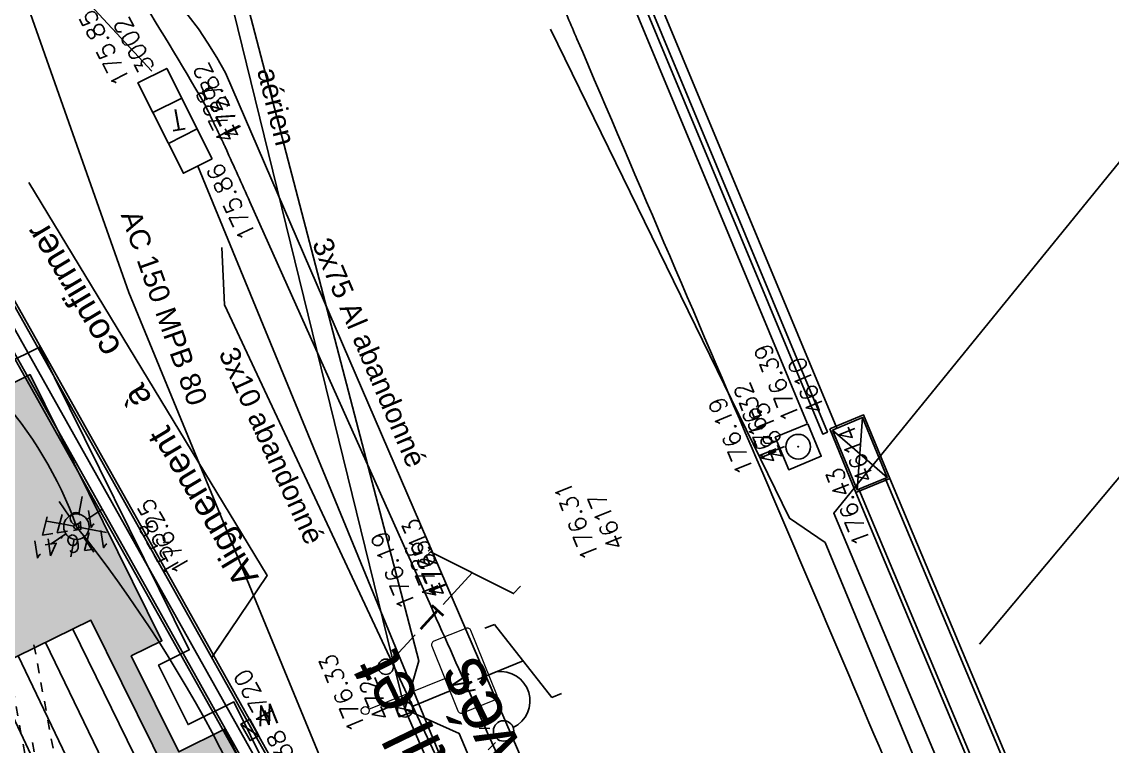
# Model space of a CAD drawing. Extents: x 0 to 613264, y -387505 to 675.
# Drawn here: x 539159 to 560515, y -237655 to -223459 of the extents above; entities that cross this region are included whole.
import ezdxf
from ezdxf.enums import TextEntityAlignment as Align
from ezdxf.lldxf.tags import DXFTag

# ---------------------------------------------------------------- set-up
doc = ezdxf.new("R2010")
doc.units = 0
for name, color, linetype in [('CAB_SSL', 252, 'Continuous'), ('DWG_280-140115-P - Général', 252, 'Continuous'), ('EDF_SSL', 252, 'Texte-Electricite'), ('Fond topo - AFF', 252, 'Continuous'), ('Fond topo - ALIGNEMENT_TXT', 252, 'Continuous'), ('Fond topo - CLO_LEG', 252, 'Continuous'), ('Fond topo - CLO_MUR', 252, 'Continuous'), ('Fond topo - EDF', 252, 'Continuous'), ('Fond topo - EDF_TXT', 252, 'Continuous'), ('Fond topo - PTT', 252, 'Continuous'), ('Fond topo - PTT_TXT', 252, 'Continuous'), ('Fond topo - Z_500', 252, 'Continuous'), ('GAZ_SSL', 252, 'Texte-GAZ'), ('prlm-VRD', 2, 'Continuous'), ('SA - bât D', 252, 'Continuous'), ('SA - ECL-réso', 252, 'Eclairage public'), ('SA - gravillon', 252, 'Continuous'), ('SA - platelage bois', 252, 'Continuous'), ('TELECOM_SSL', 252, 'Texte-Telecom')]:
    doc.layers.add(name, color=color, linetype=linetype)
for name, color, linetype, plot in [('Fond topo - N', 252, 'Continuous', False), ('Fond topo - NCACHE', 252, 'Continuous', False), ('Fond topo - ZCACHE', 252, 'Continuous', False)]:
    doc.layers.add(name, color=color, linetype=linetype, plot=plot)
for name, color, linetype, lineweight in [('Fond topo - P', 252, 'Continuous', 50), ('Fond topo - SIG', 252, 'Continuous', 20), ('Fond topo - VOI', 252, 'Continuous', 25)]:
    doc.layers.add(name, color=color, linetype=linetype, lineweight=lineweight)
doc.styles.add('2000_ARIAL', font='arial.ttf', dxfattribs={"height": 0.400000006})
doc.styles.add('Futura Std Book', font='')
doc.styles.add('Lignes', font='arial.ttf', dxfattribs={"height": 0.35})
doc.styles.add('LignesA', font='arial.ttf', dxfattribs={"height": 0.349999994})
doc.styles.add('SIMPLEX', font='simplex_.ttf', dxfattribs={"height": 1.25})
doc.styles.add('Tronçons', font='arial.ttf', dxfattribs={"height": 0.25})
doc.styles.get('Futura Std Book').set_extended_font_data('Futura Std Book')
tags = doc.linetypes.add('Eclairage public', pattern='A,5,-0.25,["ECL",Lignes,S=1,R=0,X=0,Y=-0.18],-1.25', length=6.5).pattern_tags.tags
tags[15:16] = [DXFTag(74, 4), DXFTag(75, 0), DXFTag(340, '0'), DXFTag(46, 0.0), DXFTag(50, 0.0), DXFTag(44, 0.0), DXFTag(45, 0.0)]
tags[4:5] = [DXFTag(74, 4), DXFTag(75, 0), DXFTag(340, '0'), DXFTag(46, 0.0), DXFTag(50, 0.0), DXFTag(44, 0.0), DXFTag(45, 0.0)]
tags = doc.linetypes.add('L16', pattern=[0.37500001490116125, 0.300000011920929, -0.07500000298023224]).pattern_tags.tags
tags[6:7] = [DXFTag(74, 4), DXFTag(75, 0), DXFTag(340, '0'), DXFTag(46, 0.0), DXFTag(50, 0.0), DXFTag(44, 0.0), DXFTag(45, 0.0)]
tags[4:5] = [DXFTag(74, 4), DXFTag(75, 0), DXFTag(340, '0'), DXFTag(46, 0.0), DXFTag(50, 0.0), DXFTag(44, 0.0), DXFTag(45, 0.0)]
tags = doc.linetypes.add('L8', pattern=[0.22500000894069674, 0.1500000059604645, -0.07500000298023224]).pattern_tags.tags
tags[6:7] = [DXFTag(74, 4), DXFTag(75, 0), DXFTag(340, '0'), DXFTag(46, 0.0), DXFTag(50, 0.0), DXFTag(44, 0.0), DXFTag(45, 0.0)]
tags[4:5] = [DXFTag(74, 4), DXFTag(75, 0), DXFTag(340, '0'), DXFTag(46, 0.0), DXFTag(50, 0.0), DXFTag(44, 0.0), DXFTag(45, 0.0)]
tags = doc.linetypes.add('Texte-BT', pattern='A,5,-0.25,["BT",Lignes,S=1,R=0,X=0,Y=-0.18],-1.25', length=6.5).pattern_tags.tags
tags[15:16] = [DXFTag(74, 4), DXFTag(75, 0), DXFTag(340, '0'), DXFTag(46, 0.0), DXFTag(50, 0.0), DXFTag(44, 0.0), DXFTag(45, 0.0)]
tags[4:5] = [DXFTag(74, 4), DXFTag(75, 0), DXFTag(340, '0'), DXFTag(46, 0.0), DXFTag(50, 0.0), DXFTag(44, 0.0), DXFTag(45, 0.0)]
tags = doc.linetypes.add('Texte-Electricite', pattern='A,5,-0.25,["ELEC",Lignes,S=1,R=0,X=0,Y=-0.18],-1.25', length=6.5).pattern_tags.tags
tags[15:16] = [DXFTag(74, 4), DXFTag(75, 0), DXFTag(340, '0'), DXFTag(46, 0.0), DXFTag(50, 0.0), DXFTag(44, 0.0), DXFTag(45, 0.0)]
tags[4:5] = [DXFTag(74, 4), DXFTag(75, 0), DXFTag(340, '0'), DXFTag(46, 0.0), DXFTag(50, 0.0), DXFTag(44, 0.0), DXFTag(45, 0.0)]
tags = doc.linetypes.add('Texte-GAZ', pattern='A,5,-0.25,["GAZ",Lignes,S=1,R=0,X=0,Y=-0.18],-1.25', length=6.5).pattern_tags.tags
tags[15:16] = [DXFTag(74, 4), DXFTag(75, 0), DXFTag(340, '0'), DXFTag(46, 0.0), DXFTag(50, 0.0), DXFTag(44, 0.0), DXFTag(45, 0.0)]
tags[4:5] = [DXFTag(74, 4), DXFTag(75, 0), DXFTag(340, '0'), DXFTag(46, 0.0), DXFTag(50, 0.0), DXFTag(44, 0.0), DXFTag(45, 0.0)]
tags = doc.linetypes.add('Texte-HT', pattern='A,5,-0.25,["HT",Lignes,S=1,R=0,X=0,Y=-0.18],-1.25', length=6.5).pattern_tags.tags
tags[15:16] = [DXFTag(74, 4), DXFTag(75, 0), DXFTag(340, '0'), DXFTag(46, 0.0), DXFTag(50, 0.0), DXFTag(44, 0.0), DXFTag(45, 0.0)]
tags[4:5] = [DXFTag(74, 4), DXFTag(75, 0), DXFTag(340, '0'), DXFTag(46, 0.0), DXFTag(50, 0.0), DXFTag(44, 0.0), DXFTag(45, 0.0)]
tags = doc.linetypes.add('Texte-Telecom', pattern='A,5,-0.25,["TEL",Lignes,S=1,R=0,X=0,Y=-0.18],-1.25', length=6.5).pattern_tags.tags
tags[15:16] = [DXFTag(74, 4), DXFTag(75, 0), DXFTag(340, '0'), DXFTag(46, 0.0), DXFTag(50, 0.0), DXFTag(44, 0.0), DXFTag(45, 0.0)]
tags[4:5] = [DXFTag(74, 4), DXFTag(75, 0), DXFTag(340, '0'), DXFTag(46, 0.0), DXFTag(50, 0.0), DXFTag(44, 0.0), DXFTag(45, 0.0)]
tags = doc.linetypes.add('Texte-TelecomA', pattern='A,5,-0.25,["TEL",LignesA,S=1,R=0,X=0,Y=-0.18],-1.25', length=6.5).pattern_tags.tags
tags[15:16] = [DXFTag(74, 4), DXFTag(75, 0), DXFTag(340, '0'), DXFTag(46, 0.0), DXFTag(50, 0.0), DXFTag(44, 0.0), DXFTag(45, 0.0)]
tags[4:5] = [DXFTag(74, 4), DXFTag(75, 0), DXFTag(340, '0'), DXFTag(46, 0.0), DXFTag(50, 0.0), DXFTag(44, 0.0), DXFTag(45, 0.0)]

# ---------------------------------------------------------------- blocks, each defined once
blk = doc.blocks.new('Candélabre', base_point=(-13.42592592600001, -9.391534390999993))
for points in [[(-13.67592592600001, -9.391534390999993, -1), (-13.17592592600001, -9.391534390999993), (-13.37592592600001, -9.391534390999993, 1), (-13.475925926, -9.391534390999993)], [(-13.67592592600001, -9.391534390999993, -1), (-13.17592592600001, -9.391534390999993), (-13.37592592600001, -9.391534390999993, 1), (-13.475925926, -9.391534390999993)], [(-13.67592592600001, -9.391534390999993), (-13.475925926, -9.391534390999993, 1), (-13.37592592600001, -9.391534390999993), (-13.17592592600001, -9.391534390999993, -1)], [(-13.67592592600001, -9.391534390999993), (-13.475925926, -9.391534390999993, 1), (-13.37592592600001, -9.391534390999993), (-13.17592592600001, -9.391534390999993, -1)]]:
    blk.add_hatch(color=250).paths.add_polyline_path(points)
at = {"linetype": 'Continuous', "flags": 128}
for points in [[(-13.60270262100001, -9.214757695999992), (-13.850189994, -8.967270322999994)], [(-13.42592592600001, -9.141534390999993), (-13.42592592600001, -8.791534391999988)], [(-13.24914923200001, -9.214757696999996), (-13.001661857, -8.96727032199999)], [(-14.02592592600001, -9.391534390999993), (-13.67592592600001, -9.391534390999993)], [(-13.17592592600001, -9.391534390999993), (-12.825925927, -9.391534390999993)], [(-13.85018999600001, -9.815798461), (-13.60270262200001, -9.568311086999998)], [(-13.00166185800001, -9.815798458999993), (-13.249149231, -9.568311085999994)], [(-13.42592592600001, -9.991534390999988), (-13.42592592600001, -9.641534390999993)]]:
    blk.add_lwpolyline(points, dxfattribs=at)
for points in [[(-13.67592592600001, -9.391534390999993), (-13.475925926, -9.391534390999993, -1), (-13.37592592600001, -9.391534390999993), (-13.17592592600001, -9.391534390999993, 1)], [(-13.67592592600001, -9.391534390999993), (-13.475925926, -9.391534390999993, 1), (-13.37592592600001, -9.391534390999993), (-13.17592592600001, -9.391534390999993, -1)]]:
    blk.add_lwpolyline(points, format="xyb", close=True, dxfattribs=at)
blk = doc.blocks.new('AFF04')
at = {"ltscale": 2, "flags": 128}
blk.add_lwpolyline([(0.499143, -0.5), (0.499143, 0.4991430000000001), (-0.5000000000000001, 0.4991430000000001), (-0.5000000000000001, -0.5)], close=True, dxfattribs=at)
at = {"ltscale": 2}
for radius in [0.35, 0.01]:
    blk.add_circle((0, 0), radius, dxfattribs=at)
blk = doc.blocks.new('EDF10')
at = {"ltscale": 2, "flags": 128}
blk.add_lwpolyline([(-0.5, -0.5), (-0.5, 0.5), (0.5, 0.5), (0.5, -0.5)], close=True, dxfattribs=at)
blk.add_lwpolyline([(-0.5, -0.5), (0.5, 0.5)], dxfattribs=at)
blk = doc.blocks.new('EDF02')
at = {"ltscale": 2}
for p, q in [((0.875, 2.75), (0.875, 2.95)), ((-0.875, 2.25), (0.875, 2.75)), ((0, 1.535431), (0, 2.5)), ((-0.875, 2.25), (-0.875, 2.05)), ((0.978086, 1.392164), (0.895804, 1.204402)), ((1.125, 1.349688), (1.125, 1.178214)), ((1.271914, 1.392164), (1.354196, 1.204402)), ((0, 0.15), (0, 0.9586370000000001))]:
    blk.add_line(p, q, dxfattribs=at)
for centre, radius in [((1.125, 1.625), 0.2), ((0, 0), 0.15)]:
    blk.add_circle(centre, radius, dxfattribs=at)
blk.add_arc((0.557686, 1.79611), 0.574625, 2.870977029506814, 166.0535219962534, dxfattribs=at)
at = {"style": 'SIMPLEX'}
blk.add_text('W', height=0.4, dxfattribs=at).set_placement((0, 1.217323), align=Align.MIDDLE_CENTER)
blk = doc.blocks.new('EDF99')
at = {"style": 'SIMPLEX'}
blk.add_text('W', height=0.4, dxfattribs=at).set_placement((0, 0), align=Align.MIDDLE_CENTER)
blk = doc.blocks.new('PTOPO')
at = {"layer": 'Fond topo - NCACHE', "style": 'SIMPLEX'}
blk.add_attdef('MAT', text='', height=0.34, dxfattribs=at).set_placement((0.09999999986030161, -0.09999999962747097), align=Align.TOP_LEFT)
at = {"layer": 'Fond topo - ZCACHE', "style": 'SIMPLEX'}
blk.add_attdef('ALT', (0.09999999986030161, 0.09999999962747097), '', height=0.34, dxfattribs=at)
blk = doc.blocks.new('PTT01')
at = {"ltscale": 2}
for p, q in [((0, 1.65831), (0, 2.5)), ((0, 0.15), (0, 0.853597))]:
    blk.add_line(p, q, dxfattribs=at)
at = {"ltscale": 2, "flags": 128}
blk.add_lwpolyline([(0.875, 2.95), (0.875, 2.75), (-0.875, 2.25), (-0.875, 2.05)], dxfattribs=at)
at = {"ltscale": 2}
blk.add_circle((0, 0), 0.15, dxfattribs=at)
at = {"style": 'SIMPLEX'}
blk.add_text('T', height=0.5, dxfattribs=at).set_placement((0.00122, 1.249833), align=Align.MIDDLE_CENTER)
blk = doc.blocks.new('PTT06')
at = {"ltscale": 2}
for p, q in [((-0.17, -0.5), (-0.17, 0.5)), ((0.17, -0.5), (0.17, 0.5))]:
    blk.add_line(p, q, dxfattribs=at)
at = {"ltscale": 2, "flags": 128}
blk.add_lwpolyline([(-0.5, -0.5), (0.5, -0.5), (0.5, 0.5), (-0.5, 0.5)], close=True, dxfattribs=at)
blk = doc.blocks.new('PTT99')
at = {"style": 'SIMPLEX'}
blk.add_text('T', height=0.4, dxfattribs=at).set_placement((0, 0), align=Align.MIDDLE_CENTER)
blk = doc.blocks.new('MOB01')
at = {"ltscale": 2}
blk.add_line((0, 0.078125), (0, 1.679534), dxfattribs=at)
at = {"linetype": 'Continuous', "ltscale": 2, "flags": 128}
blk.add_lwpolyline([(0, 1.679534), (0.6808580000000001, 1.679534, 0.4142140065883952), (0.755858, 1.754534), (0.755858, 2.428793, 0.4142140065883952), (0.6808580000000001, 2.503793), (-0.6808580000000001, 2.503793, 0.4142140065883952), (-0.755858, 2.428793), (-0.755858, 1.754534, 0.4142140065883952), (-0.6808580000000001, 1.679534)], format="xyb", close=True, dxfattribs=at)
at = {"ltscale": 2}
blk.add_circle((0, 0), 0.078125, dxfattribs=at)
blk = doc.blocks.new('A$C1F970F0F')
at = {"layer": 'SA - gravillon'}
h = blk.add_hatch(dxfattribs=at)
h.set_pattern_fill('GRANULATS3', color=256, scale=99.99999999999999, angle=-10.72360141139323, style=0, pattern_type=2)
h.set_pattern_definition([(349.2763985886067, (1566334396.510018, -579968905.3710737), (116.8607592736427, 79.6464873173181), [4.999999999999999, -4.999999999999999, 9.999999999999998, -79.99999999999999]), (349.2763985886067, (1566334358.138925, -579968893.0155385), (116.8607592736427, 79.6464873173181), [25, -74.99999999999999]), (349.2763985886067, (1566334354.156601, -579968887.1725004), (116.8607592736427, 79.6464873173181), [25, -74.99999999999999]), (349.2763985886067, (1566334403.022516, -579968870.9823055), (116.8607592736427, 79.6464873173181), [4.999999999999999, -94.99999999999999]), (349.2763985886067, (1566334355.756418, -579968851.8533757), (116.8607592736427, 79.6464873173181), [15, -84.99999999999999]), (349.2763985886067, (1566334356.686774, -579968846.9406939), (116.8607592736427, 79.6464873173181), [15, -84.99999999999999]), (349.2763985886067, (1566334416.569305, -579968853.1922948), (116.8607592736427, 79.6464873173181), [30, -69.99999999999999]), (349.2763985886067, (1566334412.58698, -579968847.3492565), (116.8607592736427, 79.6464873173181), [30, -69.99999999999999]), (349.2763985886067, (1566334389.884288, -579968832.8721105), (116.8607592736427, 79.6464873173181), [9.999999999999998, -89.99999999999999]), (349.2763985886067, (1566334395.727326, -579968828.8897862), (116.8607592736427, 79.6464873173181), [4.999999999999999, -94.99999999999999]), (349.2763985886067, (1566334353.373909, -579968810.6912124), (116.8607592736427, 79.6464873173181), [4.999999999999999, -4.999999999999999, 4.999999999999999, -84.99999999999999]), (79.27639858860677, (1566334349.652482, -579968830.3419373), (-79.64648731731808, 116.8607592736427), [15, -84.99999999999999]), (79.27639858860677, (1566334348.052666, -579968865.6610618), (-79.64648731731808, 116.8607592736427), [4.999999999999999, -9.999999999999998, 4.999999999999999, -9.999999999999998, 20, -49.99999999999999]), (79.27639858860677, (1566334369.04231, -579968808.569602), (-79.64648731731808, 116.8607592736427), [4.999999999999999, -94.99999999999999]), (79.27639858860677, (1566334375.407142, -579968855.5748026), (-79.64648731731808, 116.8607592736427), [4.999999999999999, -94.99999999999999]), (79.27639858860677, (1566334384.971607, -579968831.9417535), (-79.64648731731808, 116.8607592736427), [4.999999999999999, -94.99999999999999]), (79.27639858860677, (1566334384.563045, -579968887.8419601), (-79.64648731731808, 116.8607592736427), [9.999999999999998, -89.99999999999999]), (79.27639858860677, (1566334388.545369, -579968893.6849979), (-79.64648731731808, 116.8607592736427), [15, -84.99999999999999]), (79.27639858860677, (1566334404.622332, -579968835.6631806), (-79.64648731731808, 116.8607592736427), [9.999999999999998, -4.999999999999999, 9.999999999999998, -74.99999999999999]), (79.27639858860677, (1566334403.952872, -579968866.0696244), (-79.64648731731808, 116.8607592736427), [20, -79.99999999999999]), (79.27639858860677, (1566334408.865554, -579968866.9999814), (-79.64648731731808, 116.8607592736427), [9.999999999999998, -89.99999999999999]), (79.27639858860677, (1566334412.178418, -579968903.2494636), (-79.64648731731808, 116.8607592736427), [20, -79.99999999999999]), (79.27639858860677, (1566334417.091099, -579968904.1798201), (-79.64648731731808, 116.8607592736427), [15, -84.99999999999999]), (34.27639858860676, (1566334378.720007, -579968891.8242844), (18.60713597325343, 98.25362326955934), [7.071066999999998, -134.35028923]), (34.27639858860676, (1566334398.109834, -579968870.0519489), (18.60713597325343, 98.25362326955934), [7.071066999999998, -134.35028923]), (34.27639858860676, (1566334410.726267, -579968857.1746192), (18.60713597325343, 98.25362326955934), [7.071066999999998, -134.35028923]), (34.27639858860676, (1566334343.809444, -579968834.3242615), (18.60713597325343, 98.25362326955934), [7.071066999999998, -134.35028923]), (34.27639858860676, (1566334357.356233, -579968816.5342503), (18.60713597325343, 98.25362326955934), [7.071066999999998, -134.35028923]), (34.27639858860676, (1566334391.336439, -579968878.9469545), (18.60713597325343, 98.25362326955934), [14.1421, -127.2792562]), (34.27639858860676, (1566334413.25644, -579968816.942813), (18.60713597325343, 98.25362326955934), [14.1421, -127.2792562]), (124.2763985886068, (1566334390.66698, -579968909.3533983), (-98.25362326955934, 18.60713597325343), [14.1421, -127.2792562]), (124.2763985886068, (1566334396.510018, -579968905.3710737), (-98.25362326955934, 18.60713597325343), [14.1421, -127.2792562]), (124.2763985886068, (1566334415.899845, -579968883.5987384), (-98.25362326955934, 18.60713597325343), [14.1421, -127.2792562]), (124.2763985886068, (1566334407.674299, -579968846.4188998), (-98.25362326955934, 18.60713597325343), [14.1421, -127.2792562]), (124.2763985886068, (1566334412.58698, -579968847.3492565), (-98.25362326955934, 18.60713597325343), [14.1421, -127.2792562]), (124.2763985886068, (1566334387.354114, -579968873.1039164), (-98.25362326955934, 18.60713597325343), [21.21319999999999, -120.2081562]), (124.2763985886068, (1566334420.812526, -579968884.529095), (-98.25362326955934, 18.60713597325343), [21.21319999999999, -120.2081562]), (124.2763985886068, (1566334386.423759, -579968878.0165975), (-98.25362326955934, 18.60713597325343), [28.28426999999999, -113.1370862]), (124.2763985886068, (1566334353.373909, -579968810.6912124), (-98.25362326955934, 18.60713597325343), [28.28426999999999, -113.1370862]), (124.2763985886068, (1566334352.443552, -579968815.6038935), (-98.25362326955934, 18.60713597325343), [28.28426999999999, -113.1370862]), (124.2763985886068, (1566334347.122309, -579968870.573743), (-98.25362326955934, 18.60713597325343), [7.071066999999998, -134.35028923]), (124.2763985886068, (1566334351.774093, -579968846.0103371), (-98.25362326955934, 18.60713597325343), [7.071066999999998, -134.35028923]), (15.84144978860676, (1566334401.422699, -579968906.3014305), (98.25362322038048, -18.60713601425497), [11.180339, -212.426458]), (15.84144978860676, (1566334387.354114, -579968873.1039164), (98.25362322038048, -18.60713601425497), [11.180339, -212.426458]), (15.84144978860676, (1566334419.882169, -579968889.4417765), (98.25362322038048, -18.60713601425497), [22.36068, -201.2461177]), (15.84144978860676, (1566334420.812526, -579968884.529095), (98.25362322038048, -18.60713601425497), [22.36068, -201.2461177]), (52.71134740860677, (1566334400.640008, -579968829.8201425), (18.60713586383586, 98.25362338541537), [11.17999999999999, -111.7999999999999, 22.35999999999999, -78.26679773999996]), (52.71134740860677, (1566334344.070342, -579968859.8180242), (18.60713586383586, 98.25362338541537), [11.18033899999999, -212.4264579999999]), (52.71134740860677, (1566334351.365531, -579968901.9105439), (18.60713586383586, 98.25362338541537), [11.18033899999999, -212.4264579999999]), (52.71134740860677, (1566334348.983023, -579968860.7483809), (18.60713586383586, 98.25362338541537), [11.18033899999999, -212.4264579999999]), (52.71134740860677, (1566334406.483046, -579968825.8378183), (18.60713586383586, 98.25362338541537), [11.18033899999999, -212.4264579999999]), (52.71134740860677, (1566334400.640008, -579968829.8201425), (18.60713586383586, 98.25362338541537), [11.18033899999999, -212.4264579999999]), (52.71134740860677, (1566334376.337499, -579968850.6621213), (18.60713586383586, 98.25362338541537), [22.36067999999999, -201.2461176999998]), (52.71134740860677, (1566334371.424818, -579968849.7317643), (18.60713586383586, 98.25362338541537), [22.36067999999999, -201.2461176999998]), (105.8414497886067, (1566334356.686774, -579968846.9406939), (18.60713601425497, 98.25362322038048), [11.180339, -212.426458]), (105.8414497886067, (1566334353.226244, -579968892.0851816), (18.60713601425497, 98.25362322038048), [22.36068, -201.2461177]), (105.8414497886067, (1566334354.156601, -579968887.1725004), (18.60713601425497, 98.25362322038048), [22.36068, -201.2461177]), (142.7113474086068, (1566334385.901964, -579968827.0290724), (-98.25362338541537, 18.60713586383589), [22.36067999999999, -201.2461177]), (142.7113474086068, (1566334395.727326, -579968828.8897862), (-98.25362338541537, 18.60713586383589), [33.54101959999998, -190.0657781])])
h.paths.add_polyline_path([(5124.550555337428, 9371.505546424247), (6734.973849588703, 10169.08069699232), (6552.690545670344, 10537.44708671822), (5576.037140168118, 10058.4841756633), (5497.543195342894, 10217.10830873696), (5376.088965773431, 10157.04942646102), (4882.034479460972, 11153.89582380826), (4545.141585587467, 10986.92652659804), (5117.956613654095, 9829.351609240477), (4941.257013392871, 9741.913478893714), (5124.550555337428, 9371.505546424247), (5042.550266400161, 9447.025841007431), (4949.368504015114, 9635.332483913164), (4724.996253299251, 9523.961960702), (4046.681882027984, 10897.27731336057), (4567.659966550522, 11154.6012565855), (4612.246816082376, 11065.05841595241), (4800.575798734715, 11158.26133384953), (4756.729555117861, 11246.86835750694), (5110.928653942231, 11422.14001563542), (5429.386482062225, 10778.59516036301), (5390.847041286748, 10759.52393867575), (5492.859269804434, 10553.37593699554), (6433.801475967643, 11019.00068541669), (6691.915261907101, 10497.39066976261), (6631.849866300039, 10467.6679717961), (6724.99201334992, 10279.44138569763), (6814.61853220169, 10323.79221812913), (7072.815194727267, 9802.01472137345), (5211.171805000542, 8880.794661271262), (4952.988622177072, 9402.543332030837), (5042.550266400161, 9447.025841007431)])
at = {"layer": 'SA - platelage bois'}
h = blk.add_hatch(dxfattribs=at)
h.set_pattern_fill('PASSERELLE', color=256, scale=150, angle=-79.57359988551433, style=0, pattern_type=2)
h.set_pattern_definition([(280.4264001144857, (-277130161.1279894, -473864756.7787022), (55.32121061969438, 10.17969329456503), []), (280.4264001144857, (-277130142.6875859, -473864753.3854711), (55.32121061969438, 10.17969329456503), [18.75, -18.75]), (280.4264001144857, (-277130124.2471823, -473864749.99224), (55.32121061969438, 10.17969329456503), [18.75, -18.75])])
h.paths.add_polyline_path([(5124.550555337428, 9371.505546424247), (6734.973849588703, 10169.08069699232), (6552.690545670344, 10537.44708671822), (5576.037140168118, 10058.4841756633), (5595.113367050826, 10019.93406886408), (5419.705197844168, 9933.134671465083), (5322.135026170894, 10130.30891152098), (5376.088965773431, 10157.04942646102), (4882.034479460972, 11153.89582380826), (4545.01002603891, 10987.19250083358), (5118.676866996633, 9829.708019844496), (4941.257013392871, 9741.913478893714)])
at = {"layer": 'CAB_SSL', "elevation": 9.999999999999998e-08, "flags": 128}
blk.add_lwpolyline([(6357.382244577097, 13665.38073194157), (7167.913824917828, 10363.14942354549), (8524.013620640386, 7263.625340563319), (9014.566115532376, 5048.241415424802), (9331.65736662798, 4494.516644608388), (9609.924565656824, 1526.374867392593)], dxfattribs=at)
at = {"layer": 'DWG_280-140115-P - Général', "ltscale": 127}
blk.add_line((8292.812074617945, 10490.66423853845), (13716.83557372931, 16972.22082682206), dxfattribs=at)
at = {"layer": 'DWG_280-140115-P - Général', "ltscale": 127, "elevation": 9.999999999999998e-08, "flags": 128}
blk.add_lwpolyline([(8758.522108418694, 11670.76345808712), (8007.559963852958, 10747.26912072696), (8155.670945187342, 10395.47100674647), (8577.82459481945, 9389.229434195659)], dxfattribs=at)
at = {"layer": 'EDF_SSL', "linetype": 'Texte-BT', "elevation": 9.999999999999998e-08, "flags": 128}
for points in [[(5612.361391073044, 14363.46747980959), (6246.532781220194, 13724.25700317935), (6357.382244577097, 13665.38073194157), (7195.027007582705, 10458.01868437479), (7167.913824917828, 10363.14942354549), (7274.310781860213, 10315.81191209642), (8525.555799840666, 7339.85704681924), (8524.013620640386, 7263.625340563319)], [(7452.891098612286, 11695.97085815023), (7921.218968775603, 10737.36851991115), (7990.748050750329, 10689.52969865439), (8369.8120951843, 9774.06991786791), (8464.360650719915, 9675.264277285976), (8584.861063231538, 9347.334879666161), (8726.841499467673, 9401.346985545568)]]:
    blk.add_lwpolyline(points, dxfattribs=at)
at = {"layer": 'EDF_SSL', "linetype": 'Texte-HT', "flags": 128}
blk.add_lwpolyline([(1687.553375073169, 9832.84013718641), (5304.747480811337, 11690.98238933287), (5929.92045222389, 12014.55929633243, -0.3379436446975143), (6816.087193716939, 11610.51221649872), (7656.806176655195, 9662.775696735422)], format="xyb", dxfattribs=at)
at = {"layer": 'EDF_SSL', "linetype": 'Texte-HT', "elevation": 9.999999999999998e-08, "flags": 128}
blk.add_lwpolyline([(6809.06977133896, 11267.60550528924), (6814.172541232183, 11155.27401633318), (7834.919499993589, 8977.908590905341), (8874.489624257154, 9375.960496808812), (8840.315356218927, 9595.45774645952), (9230.834864727993, 10032.76259653276), (9466.395788519589, 10101.76592570698), (9484.60247705198, 10372.88400549336)], dxfattribs=at)
at = {"layer": 'Fond topo - ALIGNEMENT_TXT', "ltscale": 2, "flags": 128}
for points in [[(6430.980930838808, 11395.54516268401), (6897.870682012156, 10624.94130065182), (6789.302388319438, 10464.51003895573)], [(6789.302388319438, 10464.51003895573), (6821.489014025674, 10512.07218436073)]]:
    blk.add_lwpolyline(points, dxfattribs=at)
at = {"layer": 'Fond topo - CLO_LEG', "ltscale": 2, "flags": 128}
blk.add_lwpolyline([(7045.321403027014, 13147.75812058516), (7269.375346668225, 12611.81477630234), (7608.218839405301, 11811.5485441785), (7986.12729211422, 10902.30429210983), (7995.361459109228, 10906.14228167186), (7617.440303886115, 11815.41709541487), (7278.592781586593, 12615.69284428713), (7054.547617269613, 13151.61518804972)], dxfattribs=at)
at = {"layer": 'Fond topo - CLO_MUR', "ltscale": 2, "flags": 128}
for points in [[(7072.966327867623, 13159.40962579172), (7296.880960425577, 12623.7954235315), (7635.367867892744, 11824.37135957106), (8013.839702253002, 10913.79594971233)], [(7026.902692359687, 13139.96368247714), (7250.95224627813, 12604.03083813416), (7589.797753899374, 11803.75984761662), (7955.51024541857, 10923.85896540487)], [(7034.427534459103, 9647.137070915114), (7029.268998993927, 9656.948466375345), (7197.521703158493, 9745.410655045645), (6712.938322372612, 10611.18156509461), (6275.641121851024, 11389.31773868227), (5427.682901350236, 11638.45454500768), (5124.135188759918, 11484.37797740528)], [(7007.253395095559, 9634.35643436486), (6988.754440891986, 9669.54094767109), (7134.166089453472, 9745.993999363249), (6664.967788314401, 10584.27747399023), (6238.660348124988, 11342.85822868744), (5433.116978629434, 11579.53321723568), (5149.029122982673, 11435.33420062657)], [(8053.213617352416, 10792.97559607285), (8064.039808887449, 10934.5125106251)], [(8004.879485048599, 10910.09825079199), (8112.373941156606, 10817.38985572295)], [(8117.597352663257, 10815.21822685815), (8549.506536543764, 9783.961190855318)], [(8051.041988346024, 10787.75218456932), (8483.793687327205, 9754.536346871793)]]:
    blk.add_lwpolyline(points, dxfattribs=at)
at = {"layer": 'Fond topo - CLO_MUR', "linetype": 'L8', "ltscale": 2, "flags": 128}
for points in [[(7032.455032052142, 9640.144531188142), (7022.516572704837, 9659.047213372756), (7190.651691058349, 9747.447578888643), (6708.577364780931, 10608.73573865558), (6272.279233322031, 11385.09414679722), (5428.176908342847, 11633.09806066236), (5126.398273707347, 11479.91945217984)], [(7161.533099475031, 9755.451555590525), (6257.835023534128, 11366.92920260983), (5430.301138618348, 11610.06517807093), (5137.001176364659, 11459.64047446877)], [(7141.036101439233, 9743.957075541914), (6669.328745928959, 10586.72330042492), (6242.02223665398, 11347.08182057249), (5432.62297168881, 11584.88970185551), (5146.811424142425, 11439.81576311862)], [(8108.67715298863, 10815.864266761), (8543.85491444964, 9777.047807777271)], [(8056.91113756041, 10794.5014874488), (8492.729828584474, 9754.155060212446)]]:
    blk.add_lwpolyline(points, dxfattribs=at)
at = {"layer": 'Fond topo - CLO_MUR', "ltscale": 2, "flags": 128}
blk.add_lwpolyline([(7999.65607354195, 10912.26987965679), (8051.041988346024, 10787.75218456932), (8117.597352663257, 10815.21822685815), (8066.211437841854, 10939.73592185411)], close=True, dxfattribs=at)
at = {"layer": 'Fond topo - CLO_MUR', "linetype": 'L8', "ltscale": 2, "flags": 128}
blk.add_lwpolyline([(8004.879485048599, 10910.09825079199), (8053.213617352416, 10792.97559607285), (8112.373941156606, 10817.38985572295), (8064.039808887449, 10934.5125106251)], close=True, dxfattribs=at)
at = {"layer": 'Fond topo - VOI', "ltscale": 2, "flags": 128}
for points in [[(5639.884015980822, 14282.76898646135), (6179.074060184528, 13730.4134533185, -0.005078430071305425), (6343.1483697738, 13545.11763264016, -0.01498965990198168), (6396.182976463164, 13480.14751606638, -0.008052881892180013), (6924.298623853121, 12768.62846445145, -0.02502080065405084), (7078.852120834868, 12528.76074308369, -0.01315237506544015), (7305.49723599993, 12109.95947007773, -0.01622344874307645), (7469.001968976629, 11760.20271195122, -0.0002441829907726637), (7504.611965031092, 11676.9913265394, -2.386900651964397e-05), (7868.449045659429, 10825.54154632405, -0.0004607339102045271), (8056.526262906224, 10384.2208908691, -0.0002713929879899899), (8374.720241644169, 9634.540919018482), (8900.918350322725, 8327.998671989055), (9181.050253584182, 7639.776394233361), (9227.846231822321, 7515.619963970066, -0.01912067303515585), (9430.073626438107, 6877.215983667462, -0.01912067306015491), (9582.936642438128, 6225.227902062202, -0.006135088442580186), (9621.373155263293, 6013.751243740732, -0.006135088374511259), (9654.60896875709, 5801.395117808072), (9743.87632691115, 5167.316416374032), (9926.38109093471, 3640.55347439608), (10105.54692394565, 2112.741898849393), (10117.19406944453, 2013.422494900099)], [(4974.180748956663, 13681.55727727677, -0.004073578824239929), (5334.104659312587, 13318.52312116093, -0.005091862928308961), (5616.680765067635, 13022.85754697222, -9.368603549244325e-06), (5773.481467263769, 12855.40613916547, -0.0007851857836684545), (5775.34934817947, 12853.40498797651, -0.001040910485998314), (5794.038974668617, 12833.23470872063, -0.0001738663862528856), (5905.637918196996, 12712.20615305697, -0.007978708804341926), (5930.856262017081, 12683.94600032286, -0.0005763400993305029), (6273.206442158938, 12286.82899023567, -0.02815655423438036), (6482.787638926889, 12013.42650958062, -0.01763569791586862), (6775.941698789972, 11548.37791996691, -0.000541301468032518), (6814.026604303914, 11468.73784406458, -0.006012776447750499), (6817.361046969459, 11461.52366308416, -5.138948095869795e-05), (6864.046616589614, 11357.2144082674), (7218.223329611569, 10565.64434528882, -0.0001980392910907036), (7306.301987965375, 10368.57575363696, -8.607788520163729e-05), (7508.686877816994, 9915.065235891767, -0.1976987917987335), (7514.213131178619, 9728.106555647766, -0.1775603839239302), (7381.550448627911, 9619.88360088743), (7299.48436979041, 9586.784950035473)]]:
    blk.add_lwpolyline(points, format="xyb", dxfattribs=at)
at = {"layer": 'GAZ_SSL', "linetype": 'Texte-GAZ', "elevation": 9.999999999999998e-08, "flags": 128}
blk.add_lwpolyline([(-10544.31541955609, 4849.463266287231), (-2844.361894995576, 6215.21841119217), (-619.059840477988, 6565.404650589751), (-558.7307695276991, 6580.824982418972), (-429.4804532838041, 7139.21704900553), (-208.0795472043819, 8868.909145672174), (360.6838398219811, 9157.908141542406), (425.0188701159018, 9327.634198507636), (4535.248673246207, 11485.07622468802), (4713.322312771974, 11477.46920417039), (5559.734467376861, 11914.17321717021), (6091.203610633145, 12178.61605624058), (6292.964946063797, 12126.43026770143), (6627.254129528154, 11179.86214373141), (7472.768662736402, 9124.4680223983), (7947.08689338462, 9062.48922912452), (8070.821797205262, 8793.497098507169), (8796.806101210752, 9110.108422938276), (9553.586430744355, 9252.290517349746)], dxfattribs=at)
at = {"layer": 'SA - bât D', "ltscale": 50.79999923706055, "elevation": 9.999999999999998e-08, "flags": 128}
for points in [[(3992.057060820798, 10914.90997563011), (4706.90787335757, 9470.326999351055), (4931.279873029765, 9581.697398065016), (4988.985103785352, 9465.083610385507), (4899.423416209049, 9420.601079950562), (5193.061519410154, 8827.203445430448), (7126.40635278083, 9783.904419190934), (6832.728888056354, 10377.38340132672), (6743.102369021571, 10333.03256892988), (6685.441073238441, 10449.55757087634), (6745.506468845504, 10479.28026884285), (6451.911804916794, 11072.59192262002), (5507.386760294137, 10605.18796326319), (5440.854179088976, 10739.63810560416), (5482.978799691725, 10760.48316112718), (5129.038769586081, 11475.73103806597), (4703.132907479037, 11264.9760524412), (4746.987085340417, 11176.36281071366), (4630.268167281978, 11118.60555738887), (4585.694402275513, 11208.12212063083)], [(4045.661557314502, 10896.77334977139), (4724.996253299251, 9523.961960702), (4949.368504015114, 9635.332483913164), (5042.550266400161, 9447.025841007431), (4952.988622177072, 9402.543332030837), (5211.171805000542, 8880.794661271262), (7072.815194727267, 9802.01472137345), (6814.61853220169, 10323.79221812913), (6724.99201334992, 10279.44138569763), (6631.849866300039, 10467.6679717961), (6691.915261907101, 10497.39066976261), (6433.801475967643, 11019.00068541669), (5492.859269804434, 10553.37593699554), (5390.844306545398, 10759.52946515441), (5429.386482062225, 10778.59516036301), (5110.928653942231, 11422.14001563542), (4756.725653655682, 11246.86642685713), (4800.579814205358, 11158.25321997232), (4612.246816082376, 11065.05841595241), (4567.659966550522, 11154.6012565855)], [(4882.034479460972, 11153.89582380826), (5376.105609813714, 10157.01584401207), (5322.135026170894, 10130.30891152098), (5419.705197844168, 9933.134671465083), (5595.113367050826, 10019.93406886408), (5576.037140168118, 10058.4841756633), (6552.690545670344, 10537.44708671822), (6734.973849588703, 10169.08069699232), (5124.550555337428, 9371.505546424247), (4941.257013392871, 9741.913478893714), (5118.676866996633, 9829.708019844496), (4545.009816155803, 10987.19239697773)]]:
    blk.add_lwpolyline(points, close=True, dxfattribs=at)
at = {"layer": 'SA - ECL-réso', "ltscale": 0.75, "elevation": 9.999999999999998e-08, "flags": 128}
blk.add_lwpolyline([(5051.353170990309, 11045.71885188504, -0.1517335747465296), (5524.98349636534, 11181.29883168297, -0.4220406802174878), (6524.455781823643, 10720.7720461473, -0.1047429378597816), (7016.59945786957, 9739.610023799702)], format="xyb", dxfattribs=at)
at = {"layer": 'SA - platelage bois', "elevation": 9.999999999999998e-08, "flags": 128}
blk.add_lwpolyline([(5124.550555337428, 9371.505546424247), (6734.973849588703, 10169.08069699232), (6552.690545670344, 10537.44708671822), (5576.037140168118, 10058.4841756633), (5595.113367050826, 10019.93406886408), (5419.705197844168, 9933.134671465083), (5322.135026170894, 10130.30891152098), (5376.088965773431, 10157.04942646102), (4882.034479460972, 11153.89582380826), (4545.01002603891, 10987.19250083358), (5118.676866996633, 9829.708019844496), (4941.257013392871, 9741.913478893714)], close=True, dxfattribs=at)
at = {"layer": 'TELECOM_SSL', "linetype": 'Texte-TelecomA', "elevation": 9.999999999999998e-08, "flags": 128}
for points in [[(6093.078117844321, 12236.90845847636), (6671.940951797644, 11613.51162634363)], [(6761.986182915441, 11427.50842761463), (7768.150159567226, 8977.676859386074)]]:
    blk.add_lwpolyline(points, dxfattribs=at)
at = {"layer": 'Fond topo - AFF', "ltscale": 2, "xscale": 68.99233403989008, "yscale": 68.99233403989008, "zscale": 99.99999999999997, "rotation": 112.5216031092917}
blk.add_blockref('AFF04', (7938.038466447641, 10877.58436137552), dxfattribs=at)
at = {"layer": 'Fond topo - EDF', "ltscale": 2}
for name, p, xscale, yscale, zscale, rotation in [('EDF02', (7168.031662655741, 10362.83805885833), 99.99999999999999, 99.99999999999999, 99.99999999999999, 292.3178498457697), ('EDF10', (7167.913824917828, 10363.14942354549), 20.0757865607407, 32, 99.99999999999997, 110.0652250883188), ('EDF10', (6864.31052793764, 10322.51277360996), 37.000000057742, 20, 99.99999999999997, 118.7325385188025)]:
    blk.add_blockref(name, p, dxfattribs=dict(at, xscale=xscale, yscale=yscale, zscale=zscale, rotation=rotation))
at = {"layer": 'Fond topo - EDF_TXT', "ltscale": 2, "xscale": 99.99999999999994, "yscale": 99.99999999999994, "zscale": 99.99999999999994, "rotation": 190.0656205306617}
blk.add_blockref('EDF99', (6898.159044995551, 10352.37707692527), dxfattribs=at)
at = {"layer": 'Fond topo - P', "ltscale": 2}
ref = blk.add_blockref('PTOPO', (6644.421755034507, 11591.22325575143), dxfattribs=dict(at, xscale=99.99999999999999, yscale=99.99999999999999, zscale=99.99999999999999, rotation=117.4365388953568))
ref.add_attrib('MAT', '3002', dxfattribs={"layer": 'Fond topo - N', "color": 0, "ltscale": 2, "height": 33.99999999999999, "rotation": 117.43653886927, "style": 'SIMPLEX'}).set_placement((6648.68931353339, 11604.70613175723), align=Align.TOP_LEFT)
ref.add_attrib('ALT', '175.85', (6630.938879150538, 11595.49081439312), dxfattribs={"layer": 'Fond topo - Z_500', "color": 0, "ltscale": 2, "height": 33.99999999999999, "rotation": 117.43653886927, "style": 'SIMPLEX'})
ref = blk.add_blockref('PTOPO', (6817.361046889735, 11461.52366328883), dxfattribs=dict(at, xscale=99.99999999999999, yscale=99.99999999999999, zscale=99.99999999999999, rotation=116.6776895784006))
ref.add_attrib('MAT', '4727', dxfattribs={"layer": 'Fond topo - N', "color": 0, "ltscale": 2, "height": 33.99999999999999, "rotation": 116.6776895499223, "style": 'SIMPLEX'}).set_placement((6821.806798677139, 11474.94883686485), align=Align.TOP_LEFT)
ref.add_attrib('ALT', '175.82', (6853.168062820036, 11491.17407459432), dxfattribs={"layer": 'Fond topo - Z_500', "color": 0, "ltscale": 2, "height": 33.99999999999999, "rotation": 116.6776895499223, "style": 'SIMPLEX'})
ref = blk.add_blockref('PTOPO', (6801.917654592631, 11453.73583121655), dxfattribs=dict(at, xscale=99.99999999999999, yscale=99.99999999999999, zscale=99.99999999999999, rotation=115.5455001272594))
ref.add_attrib('MAT', '4728', dxfattribs={"layer": 'Fond topo - N', "color": 0, "ltscale": 2, "height": 33.99999999999999, "rotation": 115.5455000990244, "style": 'SIMPLEX'}).set_placement((6806.627808430185, 11467.07053952652), align=Align.TOP_LEFT)
ref.add_attrib('ALT', '175.86', (6877.49498361314, 11291.9854706245), dxfattribs={"layer": 'Fond topo - Z_500', "color": 0, "ltscale": 2, "height": 33.99999999999999, "rotation": 115.5455000990244, "style": 'SIMPLEX'})
ref = blk.add_blockref('PTOPO', (7954.609880722121, 10923.4200659017), dxfattribs=dict(at, xscale=100, yscale=100, zscale=100, rotation=112.2766342946253))
ref.add_attrib('MAT', '4610', dxfattribs={"layer": 'Fond topo - N', "color": 0, "ltscale": 2, "height": 33.99999999999999, "rotation": 112.2766342616679, "style": 'SIMPLEX'}).set_placement((7960.072736480324, 10936.46449799766), align=Align.TOP_LEFT)
ref.add_attrib('ALT', '176.39', (7941.905091130906, 10935.28927928758), dxfattribs={"layer": 'Fond topo - Z_500', "color": 0, "ltscale": 2, "height": 33.99999999999999, "rotation": 112.2766342616679, "style": 'SIMPLEX'})
ref = blk.add_blockref('PTOPO', (7880.762426298995, 10834.53272390089), dxfattribs=dict(at, xscale=99.99999999999999, yscale=99.99999999999999, zscale=99.99999999999999, rotation=111.6044481252001))
ref.add_attrib('MAT', '4615', dxfattribs={"layer": 'Fond topo - N', "color": 0, "ltscale": 2, "height": 33.99999999999999, "rotation": 111.6044480957529, "style": 'SIMPLEX'}).set_placement((7886.377938055733, 10847.51217043017), align=Align.TOP_LEFT)
ref.add_attrib('ALT', '176.32', (7900.878869666611, 10858.53936303877), dxfattribs={"layer": 'Fond topo - Z_500', "color": 0, "ltscale": 2, "height": 33.99999999999999, "rotation": 111.6044480957529, "style": 'SIMPLEX'})
ref = blk.add_blockref('PTOPO', (7864.891650391511, 10825.04494841966), dxfattribs=dict(at, xscale=99.99999999999999, yscale=99.99999999999999, zscale=99.99999999999999, rotation=112.0998791965419))
ref.add_attrib('MAT', '4616', dxfattribs={"layer": 'Fond topo - N', "color": 0, "ltscale": 2, "height": 33.99999999999999, "rotation": 112.0998791702595, "style": 'SIMPLEX'}).set_placement((7870.394721482204, 10838.07246564277), align=Align.TOP_LEFT)
ref.add_attrib('ALT', '176.19', (7851.864133063899, 10830.54801945906), dxfattribs={"layer": 'Fond topo - Z_500', "color": 0, "ltscale": 2, "height": 33.99999999999999, "rotation": 112.0998791702595, "style": 'SIMPLEX'})
ref = blk.add_blockref('PTOPO', (8050.416646035144, 10788.93363953594), dxfattribs=dict(at, xscale=99.99999999999994, yscale=99.99999999999994, zscale=99.99999999999994, rotation=111.3086169459891))
ref.add_attrib('MAT', '4614', dxfattribs={"layer": 'Fond topo - N', "color": 0, "ltscale": 2, "height": 33.99999999999999, "rotation": 111.3086169077413, "style": 'SIMPLEX'}).set_placement((8056.099098362883, 10801.88391894173), align=Align.TOP_LEFT)
ref.add_attrib('ALT', '176.43', (8080.829729058059, 10690.87022134682), dxfattribs={"layer": 'Fond topo - Z_500', "color": 0, "ltscale": 2, "height": 33.99999999999999, "rotation": 111.3086169077413, "style": 'SIMPLEX'})
ref = blk.add_blockref('PTOPO', (7561.940108939605, 10657.36050934693), dxfattribs=dict(at, xscale=99.99999999999997, yscale=99.99999999999997, zscale=99.99999999999997, rotation=111.6177820073569))
ref.add_attrib('MAT', '4617', dxfattribs={"layer": 'Fond topo - N', "color": 0, "ltscale": 2, "height": 33.99999999999999, "rotation": 111.6177819778768, "style": 'SIMPLEX'}).set_placement((7567.552599899604, 10670.34126217533), align=Align.TOP_LEFT)
ref.add_attrib('ALT', '176.31', (7548.959356125413, 10662.97300025684), dxfattribs={"layer": 'Fond topo - Z_500', "color": 0, "ltscale": 2, "height": 33.99999999999999, "rotation": 111.6177819778768, "style": 'SIMPLEX'})
ref = blk.add_blockref('PTOPO', (6712.634768252384, 10611.13996164583), dxfattribs=dict(at, xscale=99.99999999999999, yscale=99.99999999999999, zscale=99.99999999999999, rotation=184.3507829602986))
ref.add_attrib('MAT', '1558', dxfattribs={"layer": 'Fond topo - N', "color": 0, "ltscale": 2, "height": 33.99999999999999, "rotation": 119.6186958401143, "style": 'SIMPLEX'}).set_placement((6701.904960115903, 10620.35251920913), align=Align.TOP_LEFT)
ref.add_attrib('ALT', '176.25', (6749.818630790569, 10640.55763519282), dxfattribs={"layer": 'Fond topo - Z_500', "color": 0, "ltscale": 2, "height": 33.99999999999999, "rotation": 119.6186958401143, "style": 'SIMPLEX'})
ref = blk.add_blockref('PTOPO', (6581.514302061246, 10728.13102575982), dxfattribs=dict(at, xscale=99.99999999999999, yscale=99.99999999999999, zscale=99.99999999999999, rotation=253.516625495758))
ref.add_attrib('MAT', '1577', dxfattribs={"layer": 'Fond topo - N', "color": 0, "ltscale": 2, "height": 33.99999999999999, "rotation": 188.7845383541978, "style": 'SIMPLEX'}).set_placement((6569.087910073868, 10721.37937583553), align=Align.TOP_LEFT)
ref.add_attrib('ALT', '176.41', (6588.265952045502, 10715.70463371369), dxfattribs={"layer": 'Fond topo - Z_500', "color": 0, "ltscale": 2, "height": 33.99999999999999, "rotation": 188.7845383541978, "style": 'SIMPLEX'})
ref = blk.add_blockref('PTOPO', (7218.022379442362, 10564.58920364536), dxfattribs=dict(at, xscale=99.99999999999999, yscale=99.99999999999999, zscale=99.99999999999999, rotation=112.5858841388545))
ref.add_attrib('MAT', '4725', dxfattribs={"layer": 'Fond topo - N', "color": 0, "ltscale": 2, "height": 33.99999999999999, "rotation": 112.5858841110249, "style": 'SIMPLEX'}).set_placement((7223.414749440886, 10577.6629309252), align=Align.TOP_LEFT)
ref.add_attrib('ALT', '176.13', (7253.321238663822, 10592.37912727806), dxfattribs={"layer": 'Fond topo - Z_500', "color": 0, "ltscale": 2, "height": 33.99999999999999, "rotation": 112.5858841110249, "style": 'SIMPLEX'})
ref = blk.add_blockref('PTOPO', (7202.782241941955, 10561.60169461894), dxfattribs=dict(at, xscale=99.99999999999999, yscale=99.99999999999999, zscale=99.99999999999999, rotation=111.6692083408662))
ref.add_attrib('MAT', '4726', dxfattribs={"layer": 'Fond topo - N', "color": 0, "ltscale": 2, "height": 33.99999999999999, "rotation": 111.6692083198702, "style": 'SIMPLEX'}).set_placement((7208.383079664349, 10574.58747965563), align=Align.TOP_LEFT)
ref.add_attrib('ALT', '176.19', (7189.796456945479, 10567.20253242851), dxfattribs={"layer": 'Fond topo - Z_500', "color": 0, "ltscale": 2, "height": 33.99999999999999, "rotation": 111.6692083198702, "style": 'SIMPLEX'})
ref = blk.add_blockref('PTOPO', (7104.939798737159, 10322.30233209201), dxfattribs=dict(at, xscale=99.99999999999999, yscale=99.99999999999999, zscale=99.99999999999999, rotation=113.0652237661637))
ref.add_attrib('MAT', '4721', dxfattribs={"layer": 'Fond topo - N', "color": 0, "ltscale": 2, "height": 33.99999999999999, "rotation": 113.0652237542622, "style": 'SIMPLEX'}).set_placement((7110.222605845262, 10335.42071414949), align=Align.TOP_LEFT)
ref.add_attrib('ALT', '176.33', (7091.821416771192, 10327.58513918279), dxfattribs={"layer": 'Fond topo - Z_500', "color": 0, "ltscale": 2, "height": 33.99999999999999, "rotation": 113.0652237542622, "style": 'SIMPLEX'})
ref = blk.add_blockref('PTOPO', (6881.492462385369, 10313.38546697763), dxfattribs=dict(at, xscale=99.99999999999999, yscale=99.99999999999999, zscale=99.99999999999999, rotation=118.3699561852651))
ref.add_attrib('MAT', '4720', dxfattribs={"layer": 'Fond topo - N', "color": 0, "ltscale": 2, "height": 33.99999999999999, "rotation": 118.3699561587503, "style": 'SIMPLEX'}).set_placement((6885.539812048588, 10326.93607460114), align=Align.TOP_LEFT)
ref.add_attrib('ALT', '176.38', (7000.505956782074, 10185.10515516988), dxfattribs={"layer": 'Fond topo - Z_500', "color": 0, "ltscale": 2, "height": 33.99999999999999, "rotation": 118.3699561587503, "style": 'SIMPLEX'})
at = {"layer": 'Fond topo - PTT', "linetype": 'L16', "ltscale": 2, "xscale": 198.2986136162027, "yscale": 62.99999999999999, "zscale": 99.99999999999997, "rotation": 116.6281912366833}
blk.add_blockref('PTT06', (6717.547564265991, 11516.14134596514), dxfattribs=at)
at = {"layer": 'Fond topo - PTT', "ltscale": 2, "xscale": 99.99999999999999, "yscale": 99.99999999999999, "zscale": 99.99999999999999, "rotation": 317.4583185303057}
blk.add_blockref('PTT01', (7130.328200802714, 10446.27375125138), dxfattribs=at)
at = {"layer": 'Fond topo - PTT_TXT', "ltscale": 2, "xscale": 99.99999999999999, "yscale": 99.99999999999999, "zscale": 99.99999999999999, "rotation": 190.0656205306816}
blk.add_blockref('PTT99', (6721.91964622566, 11518.32595589794), dxfattribs=at)
at = {"layer": 'Fond topo - SIG', "ltscale": 2, "xscale": 99.99999999999996, "yscale": 99.99999999999996, "zscale": 99.99999999999996, "rotation": 291.9650617785849}
blk.add_blockref('MOB01', (7090.106859364838, 10360.4949767719), dxfattribs=at)
at = {"layer": 'SA - ECL-réso', "linetype": 'ByBlock', "xscale": 99.99999999999999, "yscale": 99.99999999999999, "zscale": 99.99999999999999, "rotation": 349.2763985886067}
blk.add_blockref('Candélabre', (6524.455781823643, 10720.7720461473), dxfattribs=at)
at = {"layer": 'CAB_SSL', "style": 'Tronçons'}
blk.add_text('aérien', height=39.99999999999999, rotation=284.0127438595001, dxfattribs=at).set_placement((6877.979815383778, 11614.90587514417))
at = {"layer": 'EDF_SSL', "style": 'Tronçons'}
for s, rotation, p in [('3x75 Al abandonné', 293.0860801474607, (6985.23228563247, 11275.82938816644)), ('3x10 abandonné', 294.4871663648028, (6802.14989477561, 11060.83902218841))]:
    blk.add_text(s, height=39.99999999999999, rotation=rotation, dxfattribs=at).set_placement(p)
at = {"layer": 'Fond topo - ALIGNEMENT_TXT', "style": '2000_ARIAL', "width": 1.001000046730042}
blk.add_text('Alignement   à    confirmer                                                                                            ', height=49.99999999999999, rotation=120.8320044038043, dxfattribs=at).set_placement((6882.668358003567, 10621.61030725961))
at = {"layer": 'GAZ_SSL', "style": 'Tronçons'}
blk.add_text('AC 150 MPB 80', height=39.99999999999999, rotation=289.5186573425104, dxfattribs=at).set_placement((6610.705926520529, 11331.91695636435))
at = {"layer": 'SA - bât D', "style": 'Futura Std Book'}
for s, p in [("mur d'enceinte ouest, portail et", (7954.092633364427, 8826.709360125104)), ('portillon existants conservés', (8049.14637471074, 8947.170195027975))]:
    blk.add_text(s, height=101.0101997, rotation=115.9052560743141, dxfattribs=at).set_placement(p)

msp = doc.modelspace()

# ---------------------------------------------------------------- block references
at = {"layer": 'prlm-VRD', "xscale": 9.999999999999998, "yscale": 9.999999999999998, "zscale": 9.999999999999998}
msp.add_blockref('A$C1F970F0F', (474984.9359816406, -340561.1028248291, -9.999999999999997e-07), dxfattribs=at)

doc.saveas('drawing.dxf')
